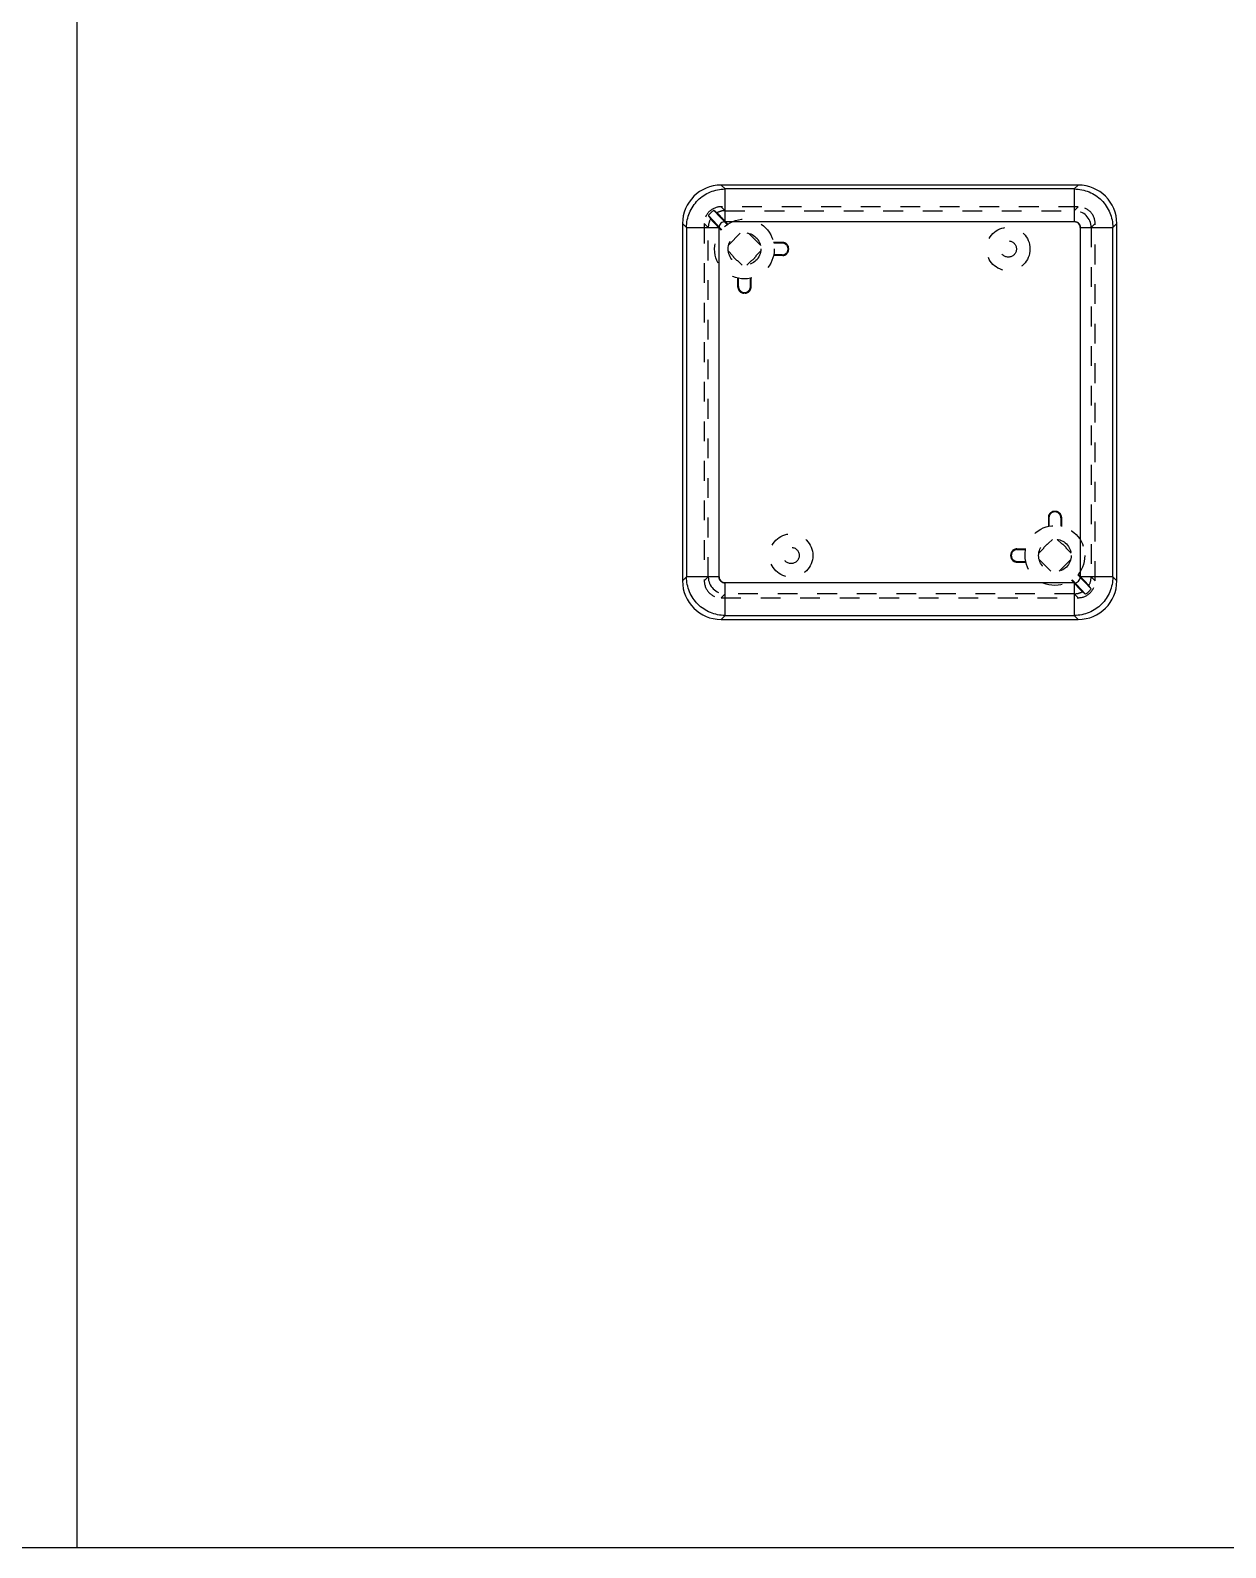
# Model space of a CAD drawing. Header units: millimetres. Extents: x 0 to 864, y 0 to 559.
# Drawn here: x 423.2 to 643.4, y 0 to 279.4 of the extents above; entities that cross this region are included whole.
import ezdxf

# ---------------------------------------------------------------- set-up
doc = ezdxf.new("R2010")
doc.units = ezdxf.units.MM
doc.header["$LTSCALE"] = 36.425481
doc.linetypes.add('HIDDEN', pattern=[0.2, 0.1, -0.1])
doc.layers.get('0').update_dxf_attribs({"linetype": 'CONTINUOUS'})
doc.layers.add('DEFAULT_2', color=8, linetype='HIDDEN')

msp = doc.modelspace()

# ---------------------------------------------------------------- linework, layer by layer
at = {"color": 7, "linetype": 'Continuous'}
for p, q in [((431.8, 0), (431.8, 558.8)), ((431.8, 0), (431.8, 558.8)), ((550.42, 250.92), (551.16, 250.19)), ((616.23, 250.92), (550.42, 250.92)), ((551.16, 244.19), (551.16, 250.19)), ((615.5, 250.19), (551.16, 250.19)), ((615.5, 250.19), (616.23, 250.92)), ((615.5, 250.19), (615.5, 244.19)), ((543.33, 243.83), (543.33, 178.01)), ((544.06, 243.09), (543.33, 243.83)), ((544.06, 243.09), (544.06, 178.75)), ((544.06, 243.09), (550.06, 243.09)), ((550.06, 178.75), (550.06, 243.09)), ((551.16, 244.19), (615.5, 244.19)), ((616.6, 243.09), (616.6, 178.75)), ((616.6, 243.09), (622.6, 243.09)), ((623.33, 243.83), (622.6, 243.09)), ((622.6, 178.75), (622.6, 243.09)), ((623.33, 178.01), (623.33, 243.83)), ((543.33, 178.01), (544.06, 178.75)), ((550.06, 178.75), (544.06, 178.75)), ((551.16, 171.65), (551.16, 177.65)), ((615.5, 177.65), (551.16, 177.65)), ((615.5, 177.65), (615.5, 171.65)), ((622.6, 178.75), (616.6, 178.75)), ((622.6, 178.75), (623.33, 178.01)), ((551.16, 171.65), (550.42, 170.92)), ((550.42, 170.92), (616.23, 170.92)), ((551.16, 171.65), (615.5, 171.65)), ((616.23, 170.92), (615.5, 171.65)), ((0, 0), (431.8, 0)), ((431.8, 0), (863.6, 0))]:
    msp.add_line(p, q, dxfattribs=at)
for centre, start, end in [((551.16, 243.09), 89.987, 180.013), ((615.5, 243.09), 359.987, 90.013), ((551.16, 178.75), 179.987, 270.013), ((615.5, 178.75), 269.987, 0.013)]:
    msp.add_arc(centre, 1.1, start, end, dxfattribs=at)
for centre, major_axis in [((550.43, 243.81), (5.03, -5.03)), ((616.22, 243.81), (-5.03, -5.03)), ((550.43, 178.03), (5.03, 5.03)), ((616.22, 178.03), (-5.03, 5.03))]:
    msp.add_ellipse(centre, major_axis=major_axis, ratio=0.998391, start_param=2.357, end_param=3.926186, dxfattribs=at)
for points in [[(544.06, 243.09), (544.06, 243.56), (544.16, 244.49), (544.57, 245.82), (545.23, 247.06), (546.11, 248.14), (547.19, 249.02), (548.43, 249.68), (549.76, 250.09), (550.69, 250.19), (551.16, 250.19)], [(615.5, 250.19), (615.97, 250.19), (616.89, 250.09), (618.23, 249.68), (619.46, 249.02), (620.55, 248.14), (621.43, 247.06), (622.09, 245.82), (622.5, 244.49), (622.6, 243.56), (622.6, 243.09)], [(551.16, 171.65), (550.69, 171.65), (549.76, 171.75), (548.43, 172.16), (547.19, 172.82), (546.11, 173.7), (545.23, 174.78), (544.57, 176.02), (544.16, 177.35), (544.06, 178.28), (544.06, 178.75)], [(622.6, 178.75), (622.6, 178.28), (622.5, 177.35), (622.09, 176.02), (621.43, 174.78), (620.55, 173.7), (619.46, 172.82), (618.23, 172.16), (616.89, 171.75), (615.97, 171.65), (615.5, 171.65)]]:
    msp.add_open_spline(points, degree=3, knots=[0, 0, 0, 0, 0.125137, 0.250125, 0.375058, 0.5, 0.624942, 0.749875, 0.874863, 1, 1, 1, 1], dxfattribs=at)
at = {"layer": 'DEFAULT_2', "color": 8, "linetype": 'HIDDEN'}
for p, q in [((549.1, 246.25), (551.56, 243.64)), ((551.16, 246.19), (550.43, 246.92)), ((616.23, 246.92), (550.43, 246.92)), ((551.16, 246.19), (615.5, 246.19)), ((616.23, 246.92), (615.5, 246.19)), ((547.33, 243.82), (547.33, 178.02)), ((547.33, 243.82), (548.06, 243.09)), ((548.06, 178.75), (548.06, 243.09)), ((550.53, 242.69), (548.08, 245.28)), ((551.67, 243.71), (551.21, 244.19)), ((618.6, 243.09), (619.33, 243.82)), ((618.6, 243.09), (618.6, 178.75)), ((619.33, 178.02), (619.33, 243.82)), ((550.06, 243.02), (550.45, 242.6)), ((551.83, 239.91), (553.96, 242.04)), ((555.5, 242.04), (557.63, 239.91)), ((561.77, 240.35), (560.1, 240.35)), ((561.77, 240.35), (561.66, 240.24)), ((552.55, 237.92), (551.76, 238.71)), ((557.7, 238.71), (556.91, 237.92)), ((561.77, 237.94), (560.1, 237.94)), ((561.66, 240.24), (560.12, 240.24)), ((561.66, 238.04), (560.12, 238.04)), ((561.66, 238.04), (561.77, 237.94)), ((562.76, 239.14), (562.87, 239.25)), ((562.87, 239.04), (562.76, 239.14)), ((562.87, 239.25), (562.87, 239.04)), ((554.3, 236.18), (553.51, 236.96)), ((555.95, 236.96), (555.17, 236.18)), ((553.53, 232.11), (553.53, 233.78)), ((553.63, 232.21), (553.53, 232.11)), ((553.63, 232.21), (553.63, 233.75)), ((555.83, 232.21), (555.83, 233.75)), ((555.94, 232.11), (555.83, 232.21)), ((555.94, 232.11), (555.94, 233.78)), ((554.63, 231.01), (554.73, 231.11)), ((554.84, 231.01), (554.63, 231.01)), ((554.73, 231.11), (554.84, 231.01)), ((611.82, 190.83), (612.03, 190.83)), ((611.92, 190.73), (611.82, 190.83)), ((612.03, 190.83), (611.92, 190.73)), ((610.72, 189.73), (610.82, 189.63)), ((610.72, 189.73), (610.72, 188.06)), ((610.82, 189.63), (610.82, 188.08)), ((613.02, 189.63), (613.13, 189.73)), ((613.02, 189.63), (613.02, 188.08)), ((613.13, 189.73), (613.13, 188.06)), ((610.7, 184.88), (611.49, 185.66)), ((612.36, 185.66), (613.15, 184.88)), ((603.79, 182.8), (603.89, 182.7)), ((603.79, 182.59), (603.79, 182.8)), ((603.89, 182.7), (603.79, 182.59)), ((604.89, 183.9), (606.56, 183.9)), ((604.99, 183.8), (604.89, 183.9)), ((604.99, 183.8), (606.54, 183.8)), ((608.96, 183.13), (609.74, 183.92)), ((611.16, 179.8), (609.02, 181.93)), ((614.83, 181.93), (612.69, 179.8)), ((614.11, 183.92), (614.89, 183.13)), ((604.89, 181.49), (604.99, 181.6)), ((604.89, 181.49), (606.56, 181.49)), ((604.99, 181.6), (606.54, 181.6)), ((616.13, 179.15), (618.58, 176.56)), ((616.6, 178.82), (616.2, 179.24)), ((548.06, 178.75), (547.33, 178.02)), ((614.99, 178.13), (615.45, 177.65)), ((617.56, 175.59), (615.09, 178.2)), ((619.33, 178.02), (618.6, 178.75)), ((550.43, 174.92), (551.16, 175.65)), ((550.43, 174.92), (616.23, 174.92)), ((615.5, 175.65), (551.16, 175.65)), ((615.5, 175.65), (616.23, 174.92))]:
    msp.add_line(p, q, dxfattribs=at)
for centre, radius in [((554.73, 239.14), 5.5), ((603.33, 239.14), 4), ((554.73, 239.14), 3), ((603.33, 239.14), 1.5), ((611.93, 182.7), 5.5), ((563.33, 182.7), 4), ((611.93, 182.7), 3), ((563.33, 182.7), 1.5)]:
    msp.add_circle(centre, radius, dxfattribs=at)
for centre, radius, start, end in [((550.43, 243.82), 3.1, 89.9362, 180.0172), ((551.16, 243.09), 3.1, 90.0601, 118.9206), ((615.5, 243.09), 3.1, 0.0649, 89.935), ((616.23, 243.82), 3.1, 359.9357, 90.0643), ((551.16, 243.09), 3.1, 149.0313, 179.9399), ((554.73, 239.14), 2.5, 209.2876, 240.7124), ((554.73, 239.14), 2.5, 299.2876, 330.7124), ((561.66, 239.14), 1.1, 315, 45), ((554.73, 232.21), 1.1, 225, 315), ((611.92, 189.63), 1.1, 45, 135), ((611.93, 182.7), 2.5, 119.2876, 150.7124), ((611.93, 182.7), 2.5, 29.2876, 60.7124), ((604.99, 182.69), 1.1, 135, 225), ((550.43, 178.02), 3.1, 179.9365, 270.0635), ((551.16, 178.75), 3.1, 180.0649, 269.935), ((615.5, 178.75), 3.1, 270.0601, 298.9206), ((616.23, 178.02), 3.1, 269.9354, 0.0179), ((615.5, 178.75), 3.1, 329.0313, 359.9399)]:
    msp.add_arc(centre, radius, start, end, dxfattribs=at)
for centre, major_axis, ratio, start_param, end_param in [((550.68, 243.57), (2.2, -2.2), 0.998391, 2.889675, 3.345218), ((546.81, 247.43), (19.7, -15.36), 0.018741, 1.440421, 1.469307), ((547.9, 246.35), (-10.09, 14.43), 0.026375, -4.656846, -4.615423), ((550.06, 243.04), (-2, 2.11), 0.006001, 1.54143, 1.577133), ((551.18, 244.19), (-1.89, 2), 0.006336, -1.576797, -1.548659), ((561.77, 239.25), (0.778, 0.778), 0.999695, 5.497939, 7.068431), ((561.66, 239.14), (0.778, 0.778), 0.999695, 0, 0.785246), ((561.66, 239.14), (0.778, -0.778), 0.999695, -0.785246, 0), ((561.77, 239.04), (0.778, -0.778), 0.999695, 5.497939, 7.068431), ((554.63, 232.11), (0.778, 0.778), 0.999695, 2.356347, 3.926839), ((554.73, 232.21), (-0.778, -0.778), 0.999695, -0.785246, 0), ((554.84, 232.11), (0.778, -0.778), 0.999695, 5.497939, 7.068431), ((554.73, 232.21), (0.778, -0.778), 0.999695, 0, 0.785246), ((611.82, 189.73), (-0.778, 0.778), 0.999695, 5.497939, 7.068431), ((611.92, 189.63), (-0.778, 0.778), 0.999695, 0, 0.785246), ((612.03, 189.73), (0.778, 0.778), 0.999695, 5.497939, 7.068431), ((611.92, 189.63), (0.778, 0.778), 0.999695, -0.785246, 0), ((604.89, 182.8), (0.778, -0.778), 0.999695, 2.356347, 3.926839), ((604.89, 182.59), (0.778, 0.778), 0.999695, 2.356347, 3.926839), ((605, 182.69), (-0.778, 0.778), 0.999695, -0.785246, 0), ((605, 182.7), (-0.778, -0.778), 0.999695, 0, 0.785246), ((616.6, 178.8), (-2, 2.11), 0.006001, -1.600163, -1.56446), ((615.47, 177.65), (-1.89, 2), 0.006336, 1.564795, 1.592933), ((619.84, 174.4), (19.7, -15.36), 0.018741, -1.701172, -1.672286), ((615.98, 178.27), (-2.2, 2.2), 0.998391, -3.393511, -2.937967), ((618.76, 175.49), (-10.09, 14.43), 0.026375, -1.515253, -1.47383)]:
    msp.add_ellipse(centre, major_axis=major_axis, ratio=ratio, start_param=start_param, end_param=end_param, dxfattribs=at)
for points, knots in [([(549.98, 243.09), (549.81, 243.28), (549.54, 243.56), (549.21, 243.92), (548.98, 244.15), (548.8, 244.36), (548.67, 244.5), (548.59, 244.58), (548.55, 244.63), (548.52, 244.66), (548.5, 244.68), (548.5, 244.68)], [0, 0, 0, 0, 0.359551, 0.527035, 0.677848, 0.805572, 0.904564, 0.941838, 0.970366, 0.989826, 1, 1, 1, 1]), ([(551.16, 244.25), (550.98, 244.44), (550.72, 244.71), (550.38, 245.07), (550.16, 245.3), (549.97, 245.49), (549.84, 245.63), (549.75, 245.71), (549.71, 245.76), (549.68, 245.78), (549.67, 245.8), (549.66, 245.8)], [0, 0, 0, 0, 0.360644, 0.528325, 0.679065, 0.806503, 0.905112, 0.942216, 0.970584, 0.989912, 1, 1, 1, 1]), ([(615.5, 244.19), (615.64, 244.19), (615.93, 244.14), (616.3, 243.89), (616.54, 243.52), (616.6, 243.24), (616.6, 243.09)], [0, 0, 0, 0, 0.250017, 0.500001, 0.749984, 1, 1, 1, 1]), ([(551.16, 177.65), (551.01, 177.65), (550.72, 177.7), (550.36, 177.95), (550.11, 178.31), (550.06, 178.6), (550.06, 178.75)], [0, 0, 0, 0, 0.250017, 0.500001, 0.749984, 1, 1, 1, 1]), ([(615.5, 177.59), (615.68, 177.4), (615.94, 177.13), (616.28, 176.77), (616.5, 176.54), (616.69, 176.35), (616.82, 176.21), (616.9, 176.13), (616.95, 176.08), (616.98, 176.05), (616.99, 176.04), (617, 176.04)], [0, 0, 0, 0, 0.360644, 0.528325, 0.679065, 0.806503, 0.905112, 0.942216, 0.970584, 0.989912, 1, 1, 1, 1]), ([(616.67, 178.75), (616.85, 178.56), (617.11, 178.28), (617.45, 177.92), (617.67, 177.68), (617.86, 177.48), (617.99, 177.34), (618.07, 177.25), (618.11, 177.21), (618.14, 177.18), (618.15, 177.16), (618.16, 177.15)], [0, 0, 0, 0, 0.359551, 0.527035, 0.677848, 0.805572, 0.904564, 0.941838, 0.970366, 0.989826, 1, 1, 1, 1])]:
    msp.add_open_spline(points, degree=3, knots=knots, dxfattribs=at)

doc.saveas('drawing.dxf')
